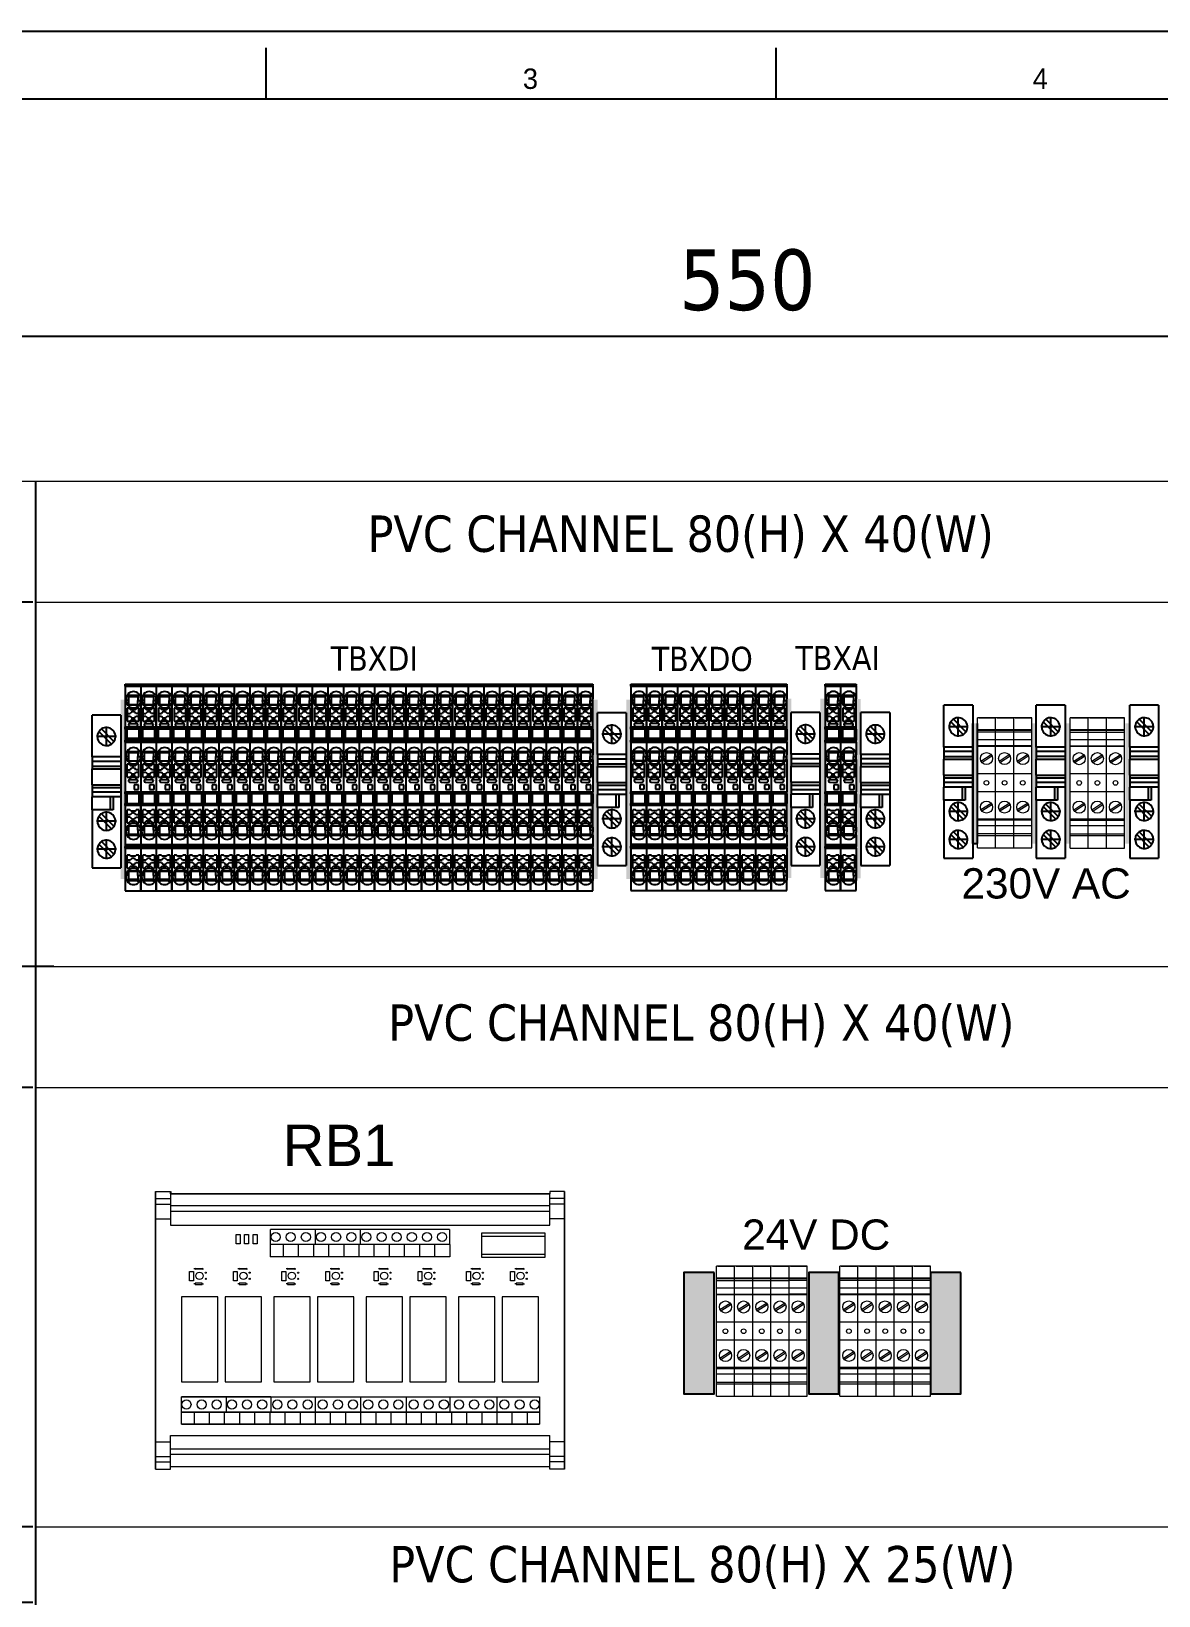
# Model space of a CAD drawing. Extents: x 867151 to 1787449, y -2071112 to -1028603.
# Drawn here: x 871091 to 871463, y -1032558 to -1032042 of the extents above; entities that cross this region are included whole.
import ezdxf
from ezdxf.enums import TextEntityAlignment as Align

# ---------------------------------------------------------------- set-up
doc = ezdxf.new("R2010")
doc.units = 0
doc.header["$LTSCALE"] = 4
doc.header["$MEASUREMENT"] = 0
doc.linetypes.add('DOT_CENTER', pattern=[14, 12, -1, 0, -1])
doc.layers.get('0').update_dxf_attribs({"linetype": 'CONTINUOUS'})
doc.layers.get('Defpoints').update_dxf_attribs({"linetype": 'CONTINUOUS'})
for name, color, linetype in [('1', 7, 'CONTINUOUS'), ('BEM', 2, 'CONTINUOUS'), ('Layer1', 7, 'CONTINUOUS')]:
    doc.layers.add(name, color=color, linetype=linetype)
doc.layers.add('HAT', color=8, linetype='CONTINUOUS', lineweight=5)
doc.layers.add('TXT', color=3, linetype='CONTINUOUS', lineweight=25)
doc.styles.add('ar', font='arial.ttf')
doc.styles.add('ARIAL', font='arial.ttf')
doc.styles.add('BZ2', font='GOTHIC.TTF')
doc.styles.add('Tahoma', font='tahoma.ttf')
doc.dimstyles.new('Standard$0', dxfattribs={"dimscale": 6, "dimtxt": 6.5, "dimasz": 3.247, "dimexe": 1.0675, "dimexo": 1.645, "dimgap": 2.272, "dimtad": 2, "dimdec": 0, "dimzin": 0, "dimdsep": 46, "dimtxsty": 'Standard', "dimcen": 1.545, "dimdle": 5, "dimadec": 0, "dimazin": 0, "dimtfac": 1, "dimtdec": 0, "dimtix": 1, "dimtmove": 0, "dimatfit": 3, "dimfxl": 1, "dimtolj": 1, "dimtzin": 0, "dimarcsym": 0})

# ---------------------------------------------------------------- blocks, each defined once
blk = doc.blocks.new('*D759')
at = {"layer": 'BEM', "color": 0, "lineweight": -2, "ltscale": 0.5, "transparency": 16777216}
for p, q in [((871012.86, -1032175.08), (871012.86, -1032160.08)), ((871076.02, -1032190.08), (871011.86, -1032190.08)), ((871091.02, -1032230.08), (871011.86, -1032230.08)), ((871012.86, -1032245.08), (871012.86, -1032260.08))]:
    blk.add_line(p, q, dxfattribs=at)
at = {"layer": 'BEM', "color": 0, "ltscale": 0.5, "transparency": 16777216}
for points in [[(871010.36, -1032175.08), (871015.36, -1032175.08), (871012.86, -1032190.08)], [(871010.36, -1032245.08), (871015.36, -1032245.08), (871012.86, -1032230.08)]]:
    blk.add_solid(points, dxfattribs=at)
at = {"layer": 'Defpoints', "color": 0, "ltscale": 0.5, "transparency": 16777216}
for p in [(871077.02, -1032190.08), (871012.86, -1032230.08), (871092.02, -1032230.08)]:
    blk.add_point(p, dxfattribs=at)
at = {"layer": 'BEM', "color": 4, "ltscale": 0.5, "transparency": 16777216, "insert": (870994.45, -1032210.08), "char_height": 20, "attachment_point": 5, "rotation": 90, "style": 'Tahoma'}
blk.add_mtext('\\A1;40', dxfattribs=at)
blk = doc.blocks.new('*D760')
at = {"layer": 'BEM', "color": 0, "lineweight": -2, "ltscale": 0.5, "transparency": 16777216}
for p, q in [((871012.86, -1032335.33), (871012.86, -1032320.33)), ((871098.02, -1032350.33), (871011.86, -1032350.33)), ((871091.02, -1032390.33), (871011.86, -1032390.33)), ((871012.86, -1032405.33), (871012.86, -1032420.33))]:
    blk.add_line(p, q, dxfattribs=at)
at = {"layer": 'BEM', "color": 0, "ltscale": 0.5, "transparency": 16777216}
for points in [[(871010.36, -1032335.33), (871015.36, -1032335.33), (871012.86, -1032350.33)], [(871010.36, -1032405.33), (871015.36, -1032405.33), (871012.86, -1032390.33)]]:
    blk.add_solid(points, dxfattribs=at)
at = {"layer": 'Defpoints', "color": 0, "ltscale": 0.5, "transparency": 16777216}
for p in [(871099.02, -1032350.33), (871012.86, -1032390.33), (871092.02, -1032390.33)]:
    blk.add_point(p, dxfattribs=at)
at = {"layer": 'BEM', "color": 4, "ltscale": 0.5, "transparency": 16777216, "insert": (870994.45, -1032370.33), "char_height": 20, "attachment_point": 5, "rotation": 90, "style": 'Tahoma'}
blk.add_mtext('\\A1;40', dxfattribs=at)
blk = doc.blocks.new('*D761')
at = {"layer": 'BEM', "color": 0, "lineweight": -2, "ltscale": 0.5, "transparency": 16777216}
for p, q in [((871013.34, -1032520.33), (871013.34, -1032505.33)), ((871091.02, -1032535.33), (871012.34, -1032535.33)), ((871091.02, -1032560.33), (871012.34, -1032560.33)), ((871013.34, -1032575.33), (871013.34, -1032590.33))]:
    blk.add_line(p, q, dxfattribs=at)
at = {"layer": 'BEM', "color": 0, "ltscale": 0.5, "transparency": 16777216}
for points in [[(871010.84, -1032520.33), (871015.84, -1032520.33), (871013.34, -1032535.33)], [(871010.84, -1032575.33), (871015.84, -1032575.33), (871013.34, -1032560.33)]]:
    blk.add_solid(points, dxfattribs=at)
at = {"layer": 'Defpoints', "color": 0, "ltscale": 0.5, "transparency": 16777216}
for p in [(871092.02, -1032535.33), (871013.34, -1032560.33), (871092.02, -1032560.33)]:
    blk.add_point(p, dxfattribs=at)
at = {"layer": 'BEM', "color": 4, "ltscale": 0.5, "transparency": 16777216, "insert": (870994.92, -1032547.83), "char_height": 20, "attachment_point": 5, "rotation": 90, "style": 'Tahoma'}
blk.add_mtext('\\A1;25', dxfattribs=at)
blk = doc.blocks.new('*D763')
at = {"layer": 'BEM', "color": 0, "lineweight": -2, "ltscale": 0.5, "transparency": 16777216}
for p, q in [((871052.02, -1032214.08), (871052.02, -1032141.23)), ((871067.02, -1032142.23), (871587.02, -1032142.23)), ((871602.02, -1032214.08), (871602.02, -1032141.23))]:
    blk.add_line(p, q, dxfattribs=at)
at = {"layer": 'BEM', "color": 0, "ltscale": 0.5, "transparency": 16777216}
for points in [[(871067.02, -1032139.73), (871067.02, -1032144.73), (871052.02, -1032142.23)], [(871587.02, -1032139.73), (871587.02, -1032144.73), (871602.02, -1032142.23)]]:
    blk.add_solid(points, dxfattribs=at)
at = {"layer": 'Defpoints', "color": 0, "ltscale": 0.5, "transparency": 16777216}
for p in [(871602.02, -1032142.23), (871052.02, -1032215.08), (871602.02, -1032215.08)]:
    blk.add_point(p, dxfattribs=at)
at = {"layer": 'BEM', "color": 4, "ltscale": 0.5, "transparency": 16777216, "insert": (871327.02, -1032123.82), "char_height": 20, "attachment_point": 5, "style": 'Tahoma'}
blk.add_mtext('\\A1;550', dxfattribs=at)
blk = doc.blocks.new('RELAYBOX')
at = {"lineweight": 13}
for p, q in [((0, 45.8), (4.86, 45.8)), ((0, 45.8), (4.86, 45.8)), ((130.14, 45.8), (130.14, 45)), ((135, 45.8), (130.14, 45.8)), ((135, 45.8), (130.14, 45.8)), ((130.14, 45.8), (130.14, 45)), ((130.14, 45), (130.14, 45)), ((135, 45.8), (135, 45)), ((135, 45.8), (135, 45)), ((0, -45.8), (4.86, -45.8)), ((0, -45.8), (4.86, -45.8)), ((4.86, -45.8), (4.86, -45)), ((4.86, -45.8), (4.86, -45)), ((130.14, -45.8), (130.14, -45)), ((130.14, -45.8), (130.14, -45)), ((135, -45.8), (130.14, -45.8)), ((135, -45.8), (130.14, -45.8)), ((135, -45.8), (135, -45)), ((135, -45.8), (135, -45))]:
    blk.add_line(p, q, dxfattribs=at)
blk.add_line((4.86, 45.8), (4.86, 45))
for points in [[(0, -45.8), (0, 45.8)], [(0, 45.8), (0, -45.8)], [(130.14, 45), (4.86, 45)], [(4.86, 45), (130.14, 45)], [(135, -45.8), (135, 45.8)], [(135, 45.8), (135, -45.8)], [(4.86, -45), (130.14, -45)]]:
    blk.add_lwpolyline(points, dxfattribs=at)
at = {"layer": 'HAT'}
for p, q in [((0, 43.48), (4.86, 43.48)), ((0, 41.65), (4.86, 41.65)), ((4.86, 45), (4.86, 34.69)), ((130.14, 34.69), (130.14, 45)), ((135, 43.48), (130.14, 43.48)), ((135, 41.65), (130.14, 41.65)), ((0, 36.81), (4.86, 36.81)), ((130.14, 41.06), (4.86, 41.06)), ((130.14, 39.24), (4.86, 39.24)), ((135, 36.81), (130.14, 36.81)), ((4.86, 34.69), (130.14, 34.69)), ((37.88, 33.3), (37.88, 24.29)), ((97.07, 33.3), (37.93, 33.3)), ((52.72, 33.3), (52.72, 28.3)), ((67.5, 33.3), (67.5, 28.3)), ((97.07, 33.3), (97.07, 28.3)), ((107.77, 31.08), (128.49, 31.08)), ((97.07, 28.3), (37.88, 28.3)), ((42.12, 28.3), (42.12, 24.29)), ((47.12, 28.3), (47.12, 24.29)), ((52.12, 28.3), (52.12, 24.29)), ((57.12, 28.3), (57.12, 24.29)), ((62.12, 28.3), (62.12, 24.29)), ((67.12, 28.3), (67.12, 24.29)), ((72.12, 28.3), (72.12, 24.29)), ((77.12, 28.3), (77.12, 24.29)), ((82.12, 28.3), (82.12, 24.29)), ((87.12, 28.3), (87.12, 24.29)), ((92.12, 28.3), (92.12, 24.29)), ((97.12, 28.3), (97.12, 24.29)), ((97.12, 24.29), (37.88, 24.29)), ((107.77, 25.13), (128.49, 25.13)), ((13.06, 20.3), (12.62, 20.3)), ((13.06, 20.51), (13.06, 20.09)), ((15.42, 20.51), (15.42, 20.09)), ((15.42, 20.3), (15.86, 20.3)), ((27.56, 20.3), (27.12, 20.3)), ((27.56, 20.51), (27.56, 20.09)), ((29.92, 20.51), (29.92, 20.09)), ((29.92, 20.3), (30.36, 20.3)), ((43.56, 20.3), (43.12, 20.3)), ((43.56, 20.51), (43.56, 20.09)), ((45.92, 20.51), (45.92, 20.09)), ((45.92, 20.3), (46.36, 20.3)), ((58.06, 20.3), (57.62, 20.3)), ((58.06, 20.51), (58.06, 20.09)), ((60.42, 20.51), (60.42, 20.09)), ((60.42, 20.3), (60.86, 20.3)), ((74.06, 20.3), (73.62, 20.3)), ((74.06, 20.51), (74.06, 20.09)), ((76.42, 20.51), (76.42, 20.09)), ((76.42, 20.3), (76.86, 20.3)), ((88.56, 20.3), (88.12, 20.3)), ((88.56, 20.51), (88.56, 20.09)), ((90.92, 20.51), (90.92, 20.09)), ((90.92, 20.3), (91.36, 20.3)), ((104.56, 20.3), (104.12, 20.3)), ((104.56, 20.51), (104.56, 20.09)), ((106.92, 20.51), (106.92, 20.09)), ((106.92, 20.3), (107.36, 20.3)), ((119.06, 20.3), (118.62, 20.3)), ((119.06, 20.51), (119.06, 20.09)), ((121.42, 20.51), (121.42, 20.09)), ((121.42, 20.3), (121.86, 20.3)), ((13.06, 15.37), (12.62, 15.37)), ((15.42, 15.37), (15.86, 15.37)), ((27.56, 15.37), (27.12, 15.37)), ((29.92, 15.37), (30.36, 15.37)), ((43.56, 15.37), (43.12, 15.37)), ((45.92, 15.37), (46.36, 15.37)), ((58.06, 15.37), (57.62, 15.37)), ((60.42, 15.37), (60.86, 15.37)), ((74.06, 15.37), (73.62, 15.37)), ((76.42, 15.37), (76.86, 15.37)), ((88.56, 15.37), (88.12, 15.37)), ((90.92, 15.37), (91.36, 15.37)), ((104.56, 15.37), (104.12, 15.37)), ((106.92, 15.37), (107.36, 15.37)), ((119.06, 15.37), (118.62, 15.37)), ((121.42, 15.37), (121.86, 15.37)), ((38.07, -22), (8.5, -22)), ((23.28, -22), (23.28, -27)), ((38.07, -22), (38.07, -27)), ((52.69, -22), (52.69, -31.01)), ((67.63, -22), (67.63, -27)), ((82.69, -22), (82.69, -31.01)), ((97.2, -22), (97.2, -27)), ((112.69, -22), (112.69, -31.01)), ((12.69, -27), (12.69, -31.01)), ((17.69, -27), (17.69, -31.01)), ((22.69, -27), (22.69, -31.01)), ((27.69, -27), (27.69, -31.01)), ((32.69, -27), (32.69, -31.01)), ((37.69, -27), (37.69, -31.01)), ((42.69, -27), (42.69, -31.01)), ((47.69, -27), (47.69, -31.01)), ((57.69, -27), (57.69, -31.01)), ((62.69, -27), (62.69, -31.01)), ((67.69, -27), (67.69, -31.01)), ((72.69, -27), (72.69, -31.01)), ((77.69, -27), (77.69, -31.01)), ((82.69, -27), (82.69, -31.01)), ((87.69, -27), (87.69, -31.01)), ((92.69, -27), (92.69, -31.01)), ((97.69, -27), (97.69, -31.01)), ((97.69, -27), (97.69, -31.01)), ((102.69, -27), (102.69, -31.01)), ((107.69, -27), (107.69, -31.01)), ((112.69, -27), (112.69, -31.01)), ((117.69, -27), (117.69, -31.01)), ((122.69, -27), (122.69, -31.01)), ((4.86, -45), (4.86, -34.69)), ((4.86, -34.69), (130.14, -34.69)), ((8.5, -31.01), (126.76, -31.01)), ((130.14, -45), (130.14, -34.69)), ((0, -36.81), (4.86, -36.81)), ((130.14, -39.24), (4.86, -39.24)), ((130.14, -41.06), (4.86, -41.06)), ((135, -36.81), (130.14, -36.81)), ((0, -41.65), (4.86, -41.65)), ((0, -43.48), (4.86, -43.48)), ((135, -41.65), (130.14, -41.65)), ((135, -43.48), (130.14, -43.48))]:
    blk.add_line(p, q, dxfattribs=at)
for points in [[(26.63, 31.64), (27.93, 31.64), (27.93, 28.57), (26.63, 28.57)], [(29.32, 31.64), (30.62, 31.64), (30.62, 28.57), (29.32, 28.57)], [(32.2, 31.64), (33.5, 31.64), (33.5, 28.57), (32.2, 28.57)], [(107.77, 32.23), (128.49, 32.23), (128.49, 23.98), (107.77, 23.98)], [(11.17, 19.37), (12.47, 19.37), (12.47, 16.3), (11.17, 16.3)], [(13.06, 15.17), (15.42, 15.17), (15.42, 15.58), (13.06, 15.58)], [(25.67, 19.37), (26.97, 19.37), (26.97, 16.3), (25.67, 16.3)], [(27.56, 15.17), (29.92, 15.17), (29.92, 15.58), (27.56, 15.58)], [(41.67, 19.37), (42.97, 19.37), (42.97, 16.3), (41.67, 16.3)], [(43.56, 15.17), (45.92, 15.17), (45.92, 15.58), (43.56, 15.58)], [(56.17, 19.37), (57.47, 19.37), (57.47, 16.3), (56.17, 16.3)], [(58.06, 15.17), (60.42, 15.17), (60.42, 15.58), (58.06, 15.58)], [(72.17, 19.37), (73.47, 19.37), (73.47, 16.3), (72.17, 16.3)], [(74.06, 15.17), (76.42, 15.17), (76.42, 15.58), (74.06, 15.58)], [(86.67, 19.37), (87.97, 19.37), (87.97, 16.3), (86.67, 16.3)], [(88.56, 15.17), (90.92, 15.17), (90.92, 15.58), (88.56, 15.58)], [(102.67, 19.37), (103.97, 19.37), (103.97, 16.3), (102.67, 16.3)], [(104.56, 15.17), (106.92, 15.17), (106.92, 15.58), (104.56, 15.58)], [(117.17, 19.37), (118.47, 19.37), (118.47, 16.3), (117.17, 16.3)], [(119.06, 15.17), (121.42, 15.17), (121.42, 15.58), (119.06, 15.58)], [(8.5, 11), (8.5, -17), (20.5, -17), (20.5, 11)], [(23, 11), (23, -17), (35, -17), (35, 11)], [(39, 11), (39, -17), (51, -17), (51, 11)], [(53.5, 11), (53.5, -17), (65.5, -17), (65.5, 11)], [(69.5, 11), (69.5, -17), (81.5, -17), (81.5, 11)], [(84, 11), (84, -17), (96, -17), (96, 11)], [(100, 11), (100, -17), (112, -17), (112, 11)], [(114.5, 11), (114.5, -17), (126.5, -17), (126.5, 11)], [(8.5, -22), (126.76, -22), (126.76, -27), (8.5, -27)], [(8.5, -27), (126.76, -27), (126.76, -31.01), (8.5, -31.01)]]:
    blk.add_lwpolyline(points, close=True, dxfattribs=at)
for centre, radius in [((39.62, 30.8), 1.5), ((44.62, 30.8), 1.5), ((49.62, 30.8), 1.5), ((54.62, 30.8), 1.5), ((59.62, 30.8), 1.5), ((64.62, 30.8), 1.5), ((69.62, 30.8), 1.5), ((74.62, 30.8), 1.5), ((79.62, 30.8), 1.5), ((84.62, 30.8), 1.5), ((89.62, 30.8), 1.5), ((94.62, 30.8), 1.5), ((14.5, 18), 1.2), ((16.56, 19.01), 0.185), ((16.56, 16.99), 0.185), ((29, 18), 1.2), ((31.06, 19.01), 0.185), ((31.06, 16.99), 0.185), ((45, 18), 1.2), ((47.06, 19.01), 0.185), ((47.06, 16.99), 0.185), ((59.5, 18), 1.2), ((61.56, 19.01), 0.185), ((61.56, 16.99), 0.185), ((75.5, 18), 1.2), ((77.56, 19.01), 0.185), ((77.56, 16.99), 0.185), ((90, 18), 1.2), ((92.06, 19.01), 0.185), ((92.06, 16.99), 0.185), ((106, 18), 1.2), ((108.06, 19.01), 0.185), ((108.06, 16.99), 0.185), ((120.5, 18), 1.2), ((122.56, 19.01), 0.185), ((122.56, 16.99), 0.185), ((10.19, -24.5), 1.5), ((15.19, -24.5), 1.5), ((20.19, -24.5), 1.5), ((25.19, -24.5), 1.5), ((30.19, -24.5), 1.5), ((35.19, -24.5), 1.5), ((40.19, -24.5), 1.5), ((45.19, -24.5), 1.5), ((50.19, -24.5), 1.5), ((55.19, -24.5), 1.5), ((60.19, -24.5), 1.5), ((65.19, -24.5), 1.5), ((70.19, -24.5), 1.5), ((75.19, -24.5), 1.5), ((80.19, -24.5), 1.5), ((85.19, -24.5), 1.5), ((90.19, -24.5), 1.5), ((95.19, -24.5), 1.5), ((100.19, -24.5), 1.5), ((105.19, -24.5), 1.5), ((110.19, -24.5), 1.5), ((115.19, -24.5), 1.5), ((120.19, -24.5), 1.5), ((125.19, -24.5), 1.5)]:
    blk.add_circle(centre, radius, dxfattribs=at)
for centre, start, end in [((14.24, 31.99), 264.118, 275.882), ((14.24, 8.61), 84.118, 95.882), ((28.74, 31.99), 264.118, 275.882), ((28.74, 8.61), 84.118, 95.882), ((44.74, 31.99), 264.118, 275.882), ((44.74, 8.61), 84.118, 95.882), ((59.24, 31.99), 264.118, 275.882), ((59.24, 8.61), 84.118, 95.882), ((75.24, 31.99), 264.118, 275.882), ((75.24, 8.61), 84.118, 95.882), ((89.74, 31.99), 264.118, 275.882), ((89.74, 8.61), 84.118, 95.882), ((105.74, 31.99), 264.118, 275.882), ((105.74, 8.61), 84.118, 95.882), ((120.24, 31.99), 264.118, 275.882), ((120.24, 8.61), 84.118, 95.882)]:
    blk.add_arc(centre, 11.55, start, end, dxfattribs=at)
at = {"color": 3, "style": 'ar'}
blk.add_attdef('RB1', (52, 56), '', height=15, dxfattribs=at)
blk = doc.blocks.new('KUT4')
at = {"layer": 'HAT'}
for p, q in [((113550.72, 11973.45), (113550.72, 12016.45)), ((113556.72, 12016.38), (113550.72, 12016.38)), ((113551.22, 12016.45), (113556.72, 12016.45)), ((113556.72, 11973.45), (113556.72, 12016.45)), ((113556.72, 11973.45), (113556.72, 12016.45)), ((113556.72, 12012.45), (113550.72, 12012.45)), ((113550.72, 12012.31), (113556.72, 12012.31)), ((113550.72, 12011.74), (113556.72, 12011.74)), ((113556.72, 12009.18), (113550.72, 12009.18)), ((113550.72, 12007.23), (113556.72, 12007.23)), ((113550.72, 12007.1), (113556.72, 12007.1)), ((113556.72, 12006.95), (113550.72, 12006.95)), ((113551.91, 12002.09), (113555.23, 12004.26)), ((113552.2, 12001.65), (113555.52, 12003.82)), ((113556.72, 11997.95), (113550.72, 11997.95)), ((113556.72, 11991.95), (113550.72, 11991.95)), ((113551.91, 11986.09), (113555.23, 11988.26)), ((113552.2, 11985.65), (113555.52, 11987.82)), ((113556.72, 11982.95), (113550.72, 11982.95)), ((113550.72, 11982.81), (113556.72, 11982.81)), ((113550.72, 11982.68), (113556.72, 11982.68)), ((113556.72, 11980.73), (113550.72, 11980.73)), ((113550.72, 11978.17), (113556.72, 11978.17)), ((113550.72, 11977.6), (113556.72, 11977.6)), ((113550.72, 11973.45), (113556.72, 11973.45))]:
    blk.add_line(p, q, dxfattribs=at)
for points in [[(113556.72, 12016.45, 0.08, 0.08, 0), (113550.72, 12016.45, 10, 10, 0)], [(113556.72, 12012.45, 0.08, 0.08, 0), (113550.72, 12012.45, 10, 10, 0)], [(113556.72, 12007.23, 0.08, 0.08, 0), (113550.72, 12007.23, 10, 10, 0)], [(113556.72, 12006.95, 0.08, 0.08, 0), (113550.72, 12006.95, 10, 10, 0)], [(113556.72, 11997.95, 0.08, 0.08, 0), (113550.72, 11997.95, 10, 10, 0)], [(113556.72, 11991.95, 0.08, 0.08, 0), (113550.72, 11991.95, 10, 10, 0)], [(113556.72, 11982.95, 0.08, 0.08, 0), (113550.72, 11982.95, 10, 10, 0)], [(113556.72, 11982.68, 0.08, 0.08, 0), (113550.72, 11982.68, 10, 10, 0)], [(113556.72, 11977.6, 0.08, 0.08, 0), (113550.72, 11977.6, 10, 10, 0)], [(113556.72, 11973.45, 0.08, 0.08, 0), (113550.72, 11973.45, 10, 10, 0)]]:
    blk.add_lwpolyline(points, format="xyseb", dxfattribs=at)
for centre in [(113553.72, 12002.95), (113553.72, 11986.95)]:
    blk.add_circle(centre, 2, dxfattribs=at)
at = {"layer": 'HAT', "lineweight": 9, "ltscale": 2}
blk.add_circle((113553.72, 11994.95), 0.769, dxfattribs=at)
blk = doc.blocks.new('PTTB_2_5-select__2', base_point=(-1110.76, -1054.43))
at = {"color": 7, "linetype": 'Continuous'}
for p, q in [((-1110.76, -1049.28), (-1110.76, -1054.43)), ((-1096.76, -1049.28), (-1110.76, -1049.28)), ((-1108.06, -1050.33), (-1108.01, -1050.38)), ((-1107.8, -1053.46), (-1108.06, -1053.73)), ((-1107.51, -1050.38), (-1108.01, -1050.38)), ((-1105.76, -1053.5), (-1107.8, -1053.46)), ((-1107.51, -1053.47), (-1107.51, -1050.38)), ((-1107.36, -1050.38), (-1107.51, -1050.38)), ((-1107.36, -1050.38), (-1107.36, -1053.47)), ((-1107.11, -1050.38), (-1107.36, -1050.38)), ((-1107.11, -1053.48), (-1107.11, -1050.38)), ((-1105.76, -1050.38), (-1107.11, -1050.38)), ((-1106.36, -1049.63), (-1105.76, -1049.63)), ((-1104.43, -1050.38), (-1105.76, -1050.38)), ((-1104.43, -1053.52), (-1104.43, -1050.38)), ((-1104.34, -1050.38), (-1104.43, -1050.38)), ((-1103.31, -1049.98), (-1101.46, -1049.98)), ((-1103.31, -1049.98), (-1103.31, -1050.49)), ((-1102.81, -1051.09), (-1103.31, -1050.49)), ((-1102.81, -1052.72), (-1103.31, -1053.32)), ((-1103.31, -1053.32), (-1103.31, -1053.83)), ((-1102.81, -1052.72), (-1102.81, -1051.09)), ((-1101.46, -1049.98), (-1100.66, -1049.98)), ((-1101.46, -1050.99), (-1101.46, -1049.98)), ((-1101.46, -1052.82), (-1101.46, -1053.83)), ((-1100.66, -1049.98), (-1099.01, -1049.98)), ((-1100.66, -1050.99), (-1100.66, -1049.98)), ((-1100.66, -1053.83), (-1100.66, -1052.82)), ((-1099.41, -1051.25), (-1099.01, -1050.85)), ((-1099.41, -1052.56), (-1099.41, -1051.25)), ((-1099.41, -1052.56), (-1099.01, -1052.96)), ((-1099.01, -1050.85), (-1099.01, -1049.98)), ((-1099.01, -1053.83), (-1099.01, -1052.96)), ((-1096.76, -1049.28), (-1096.76, -1054.43)), ((-1096.76, -1049.28), (-1096.13, -1049.28)), ((-1095.6, -1049.28), (-1096.13, -1049.28)), ((-1096.13, -1049.28), (-1096.13, -1054.43)), ((-1095.6, -1049.28), (-1095.6, -1054.43)), ((-1095.47, -1049.28), (-1095.6, -1049.28)), ((-1095.47, -1049.28), (-1095.47, -1054.43)), ((-1082.68, -1049.28), (-1095.47, -1049.28)), ((-1093.11, -1050.33), (-1093.06, -1050.38)), ((-1092.85, -1053.46), (-1093.11, -1053.73)), ((-1092.56, -1050.38), (-1093.06, -1050.38)), ((-1090.81, -1053.5), (-1092.85, -1053.46)), ((-1092.41, -1050.38), (-1092.56, -1050.38)), ((-1092.56, -1053.47), (-1092.56, -1050.38)), ((-1092.16, -1050.38), (-1092.41, -1050.38)), ((-1092.41, -1050.38), (-1092.41, -1053.47)), ((-1090.81, -1050.38), (-1092.16, -1050.38)), ((-1092.16, -1053.48), (-1092.16, -1050.38)), ((-1091.41, -1049.63), (-1090.81, -1049.63)), ((-1089.49, -1050.38), (-1090.81, -1050.38)), ((-1089.49, -1053.52), (-1089.49, -1050.38)), ((-1089.39, -1050.38), (-1089.49, -1050.38)), ((-1088.36, -1049.98), (-1088.36, -1050.49)), ((-1088.36, -1049.98), (-1086.51, -1049.98)), ((-1087.86, -1051.09), (-1088.36, -1050.49)), ((-1087.86, -1052.72), (-1088.36, -1053.32)), ((-1088.36, -1053.32), (-1088.36, -1053.83)), ((-1087.86, -1052.72), (-1087.86, -1051.09)), ((-1086.51, -1050.99), (-1086.51, -1049.98)), ((-1086.51, -1049.98), (-1085.71, -1049.98)), ((-1086.51, -1052.82), (-1086.51, -1053.83)), ((-1085.71, -1049.98), (-1084.06, -1049.98)), ((-1085.71, -1050.99), (-1085.71, -1049.98)), ((-1085.71, -1053.83), (-1085.71, -1052.82)), ((-1084.46, -1051.25), (-1084.06, -1050.85)), ((-1084.46, -1052.56), (-1084.46, -1051.25)), ((-1084.46, -1052.56), (-1084.06, -1052.96)), ((-1084.06, -1050.85), (-1084.06, -1049.98)), ((-1084.06, -1053.83), (-1084.06, -1052.96)), ((-1082.68, -1049.28), (-1081.96, -1049.28)), ((-1082.68, -1054.43), (-1082.68, -1049.28)), ((-1081.96, -1049.28), (-1081.96, -1049.86)), ((-1078.81, -1049.28), (-1081.96, -1049.28)), ((-1081.96, -1049.86), (-1081.96, -1053.86)), ((-1078.81, -1049.86), (-1081.96, -1049.86)), ((-1078.81, -1049.86), (-1078.81, -1049.28)), ((-1078.81, -1049.28), (-1078.1, -1049.28)), ((-1078.81, -1053.86), (-1078.81, -1049.86)), ((-1078.1, -1049.28), (-1078.1, -1054.43)), ((-1061.76, -1049.28), (-1078.1, -1049.28)), ((-1077.31, -1052.23), (-1077.31, -1053.73)), ((-1075.81, -1052.23), (-1077.31, -1052.23)), ((-1075.81, -1053.73), (-1075.81, -1052.23)), ((-1074.96, -1050.81), (-1075.07, -1051.91)), ((-1075.07, -1051.91), (-1074.96, -1053)), ((-1074.13, -1053.33), (-1074.13, -1050.48)), ((-1073.16, -1051.45), (-1074.11, -1050.5)), ((-1073.26, -1049.98), (-1073.26, -1050.85)), ((-1073.26, -1049.98), (-1071.61, -1049.98)), ((-1073.26, -1050.85), (-1072.86, -1051.25)), ((-1072.86, -1052.56), (-1073.26, -1052.96)), ((-1073.26, -1052.96), (-1073.26, -1053.83)), ((-1072.86, -1052.56), (-1072.86, -1051.25)), ((-1071.61, -1049.98), (-1071.61, -1050.99)), ((-1071.61, -1049.98), (-1070.81, -1049.98)), ((-1071.61, -1052.82), (-1071.61, -1053.83)), ((-1070.81, -1049.98), (-1070.81, -1050.99)), ((-1070.81, -1049.98), (-1068.96, -1049.98)), ((-1070.81, -1053.83), (-1070.81, -1052.82)), ((-1068.96, -1050.49), (-1069.46, -1051.09)), ((-1069.46, -1051.09), (-1069.46, -1052.72)), ((-1069.46, -1052.72), (-1068.96, -1053.32)), ((-1068.96, -1050.49), (-1068.96, -1049.98)), ((-1068.96, -1053.83), (-1068.96, -1053.32)), ((-1067.84, -1050.38), (-1067.94, -1050.38)), ((-1067.84, -1050.38), (-1067.84, -1053.52)), ((-1066.51, -1050.38), (-1067.84, -1050.38)), ((-1066.51, -1049.63), (-1065.91, -1049.63)), ((-1065.16, -1050.38), (-1066.51, -1050.38)), ((-1064.48, -1053.46), (-1066.51, -1053.5)), ((-1065.16, -1050.38), (-1065.16, -1053.48)), ((-1064.91, -1050.38), (-1065.16, -1050.38)), ((-1064.91, -1053.47), (-1064.91, -1050.38)), ((-1064.76, -1050.38), (-1064.91, -1050.38)), ((-1064.76, -1050.38), (-1064.76, -1053.47)), ((-1064.26, -1050.38), (-1064.76, -1050.38)), ((-1064.22, -1053.73), (-1064.48, -1053.46)), ((-1064.26, -1050.38), (-1064.22, -1050.33)), ((-1061.76, -1049.28), (-1061.76, -1054.43)), ((-1061.76, -1049.28), (-1061.66, -1049.28)), ((-1061.66, -1049.28), (-1061.66, -1054.43)), ((-1061.66, -1049.28), (-1061.55, -1049.28)), ((-1061.55, -1049.28), (-1061.55, -1054.43)), ((-1061.55, -1049.28), (-1061.11, -1049.28)), ((-1061.11, -1054.43), (-1061.11, -1049.28)), ((-1060.56, -1049.28), (-1061.11, -1049.28)), ((-1060.56, -1049.86), (-1060.56, -1049.28)), ((-1057.41, -1049.28), (-1060.56, -1049.28)), ((-1060.56, -1053.86), (-1060.56, -1049.86)), ((-1057.41, -1049.86), (-1060.56, -1049.86)), ((-1057.41, -1049.28), (-1056.7, -1049.28)), ((-1057.41, -1049.86), (-1057.41, -1049.28)), ((-1057.41, -1053.86), (-1057.41, -1049.86)), ((-1043.26, -1049.28), (-1056.7, -1049.28)), ((-1056.7, -1049.28), (-1056.7, -1054.43)), ((-1056.46, -1050.81), (-1056.57, -1051.91)), ((-1056.57, -1051.91), (-1056.46, -1053)), ((-1055.63, -1053.33), (-1055.63, -1050.48)), ((-1054.66, -1051.45), (-1055.61, -1050.5)), ((-1054.76, -1049.98), (-1054.76, -1050.85)), ((-1053.11, -1049.98), (-1054.76, -1049.98)), ((-1054.76, -1050.85), (-1054.36, -1051.25)), ((-1054.36, -1052.56), (-1054.76, -1052.96)), ((-1054.76, -1052.96), (-1054.76, -1053.83)), ((-1054.36, -1052.56), (-1054.36, -1051.25)), ((-1052.31, -1049.98), (-1053.11, -1049.98)), ((-1053.11, -1049.98), (-1053.11, -1050.99)), ((-1053.11, -1052.82), (-1053.11, -1053.83)), ((-1050.46, -1049.98), (-1052.31, -1049.98)), ((-1052.31, -1049.98), (-1052.31, -1050.99)), ((-1052.31, -1053.83), (-1052.31, -1052.82)), ((-1050.46, -1050.49), (-1050.96, -1051.09)), ((-1050.96, -1051.09), (-1050.96, -1052.72)), ((-1050.96, -1052.72), (-1050.46, -1053.32)), ((-1050.46, -1050.49), (-1050.46, -1049.98)), ((-1050.46, -1053.83), (-1050.46, -1053.32)), ((-1049.34, -1050.38), (-1049.44, -1050.38)), ((-1049.34, -1050.38), (-1049.34, -1053.52)), ((-1048.01, -1050.38), (-1049.34, -1050.38)), ((-1047.41, -1049.63), (-1048.01, -1049.63)), ((-1046.66, -1050.38), (-1048.01, -1050.38)), ((-1045.98, -1053.46), (-1048.01, -1053.5)), ((-1046.66, -1050.38), (-1046.66, -1053.48)), ((-1046.41, -1050.38), (-1046.66, -1050.38)), ((-1046.41, -1053.47), (-1046.41, -1050.38)), ((-1046.26, -1050.38), (-1046.41, -1050.38)), ((-1046.26, -1050.38), (-1046.26, -1053.47)), ((-1045.76, -1050.38), (-1046.26, -1050.38)), ((-1045.72, -1053.73), (-1045.98, -1053.46)), ((-1045.76, -1050.38), (-1045.72, -1050.33)), ((-1043.26, -1049.28), (-1043.16, -1049.28)), ((-1043.26, -1049.28), (-1043.26, -1054.43)), ((-1043.16, -1049.28), (-1043.05, -1049.28)), ((-1043.16, -1049.28), (-1043.16, -1054.43)), ((-1043.05, -1049.28), (-1043.05, -1054.43)), ((-1043.05, -1049.28), (-1042.61, -1049.28)), ((-1042.61, -1049.28), (-1042.61, -1054.43)), ((-1110.76, -1054.43), (-1107.36, -1054.43)), ((-1107.36, -1054.21), (-1107.36, -1054.43)), ((-1106.36, -1054.43), (-1107.36, -1054.43)), ((-1105.76, -1054.43), (-1106.36, -1054.43)), ((-1104.76, -1054.43), (-1105.76, -1054.43)), ((-1104.76, -1054.21), (-1104.76, -1054.43)), ((-1096.76, -1054.43), (-1104.76, -1054.43)), ((-1101.46, -1053.83), (-1103.31, -1053.83)), ((-1100.66, -1053.83), (-1101.46, -1053.83)), ((-1099.01, -1053.83), (-1100.66, -1053.83)), ((-1096.76, -1054.43), (-1096.13, -1054.43)), ((-1095.6, -1054.43), (-1096.13, -1054.43)), ((-1095.47, -1054.43), (-1095.6, -1054.43)), ((-1092.41, -1054.43), (-1095.47, -1054.43)), ((-1092.41, -1054.21), (-1092.41, -1054.43)), ((-1092.41, -1054.43), (-1091.41, -1054.43)), ((-1090.81, -1054.43), (-1091.41, -1054.43)), ((-1089.81, -1054.43), (-1090.81, -1054.43)), ((-1089.81, -1054.21), (-1089.81, -1054.43)), ((-1089.81, -1054.43), (-1082.68, -1054.43)), ((-1086.51, -1053.83), (-1088.36, -1053.83)), ((-1085.71, -1053.83), (-1086.51, -1053.83)), ((-1084.06, -1053.83), (-1085.71, -1053.83)), ((-1082.68, -1054.43), (-1081.96, -1054.43)), ((-1078.81, -1053.86), (-1081.96, -1053.86)), ((-1081.96, -1053.86), (-1081.96, -1054.43)), ((-1078.81, -1054.43), (-1081.96, -1054.43)), ((-1078.81, -1054.43), (-1078.81, -1053.86)), ((-1078.81, -1054.43), (-1078.1, -1054.43)), ((-1067.51, -1054.43), (-1078.1, -1054.43)), ((-1077.31, -1053.73), (-1075.81, -1053.73)), ((-1073.26, -1053.83), (-1071.61, -1053.83)), ((-1071.61, -1053.83), (-1070.81, -1053.83)), ((-1070.81, -1053.83), (-1068.96, -1053.83)), ((-1067.51, -1054.43), (-1067.51, -1054.21)), ((-1067.51, -1054.43), (-1066.51, -1054.43)), ((-1066.51, -1054.43), (-1065.91, -1054.43)), ((-1064.91, -1054.43), (-1065.91, -1054.43)), ((-1064.91, -1054.43), (-1064.91, -1054.21)), ((-1061.76, -1054.43), (-1064.91, -1054.43)), ((-1061.76, -1054.43), (-1061.66, -1054.43)), ((-1061.66, -1054.43), (-1061.55, -1054.43)), ((-1061.55, -1054.43), (-1061.11, -1054.43)), ((-1060.56, -1054.43), (-1061.11, -1054.43)), ((-1060.56, -1054.43), (-1060.56, -1053.86)), ((-1057.41, -1053.86), (-1060.56, -1053.86)), ((-1057.41, -1054.43), (-1060.56, -1054.43)), ((-1057.41, -1054.43), (-1057.41, -1053.86)), ((-1057.41, -1054.43), (-1056.7, -1054.43)), ((-1056.7, -1054.43), (-1049.01, -1054.43)), ((-1054.76, -1053.83), (-1053.11, -1053.83)), ((-1053.11, -1053.83), (-1052.31, -1053.83)), ((-1052.31, -1053.83), (-1050.46, -1053.83)), ((-1049.01, -1054.43), (-1049.01, -1054.21)), ((-1049.01, -1054.43), (-1048.01, -1054.43)), ((-1048.01, -1054.43), (-1047.41, -1054.43)), ((-1046.41, -1054.43), (-1047.41, -1054.43)), ((-1046.41, -1054.43), (-1046.41, -1054.21)), ((-1043.26, -1054.43), (-1046.41, -1054.43)), ((-1043.26, -1054.43), (-1043.16, -1054.43)), ((-1043.16, -1054.43), (-1043.05, -1054.43)), ((-1042.61, -1054.43), (-1043.05, -1054.43))]:
    blk.add_line(p, q, dxfattribs=at)
at = {"color": 2, "linetype": 'Continuous'}
for p, q in [((-1105.76, -1050.38), (-1105.76, -1049.63)), ((-1105.76, -1053.5), (-1105.76, -1054.43)), ((-1090.81, -1050.38), (-1090.81, -1049.63)), ((-1090.81, -1053.5), (-1090.81, -1054.43)), ((-1066.51, -1050.38), (-1066.51, -1049.63)), ((-1066.51, -1053.5), (-1066.51, -1054.43)), ((-1048.01, -1050.38), (-1048.01, -1049.63)), ((-1048.01, -1053.5), (-1048.01, -1054.43))]:
    blk.add_line(p, q, dxfattribs=at)
at = {"color": 7, "linetype": 'Continuous'}
for centre, radius, start, end in [((-1106.36, -1052.03), 2.4, 135, 225), ((-1106.36, -1052.03), 2.4, 90, 135), ((-1105.76, -1052.03), 2.4, 294.6243, 90), ((-1101.06, -1051.91), 1, 113.5782, 246.4218), ((-1101.06, -1051.91), 1, 293.5782, 66.4218), ((-1091.41, -1052.03), 2.4, 135, 225), ((-1091.41, -1052.03), 2.4, 90, 135), ((-1090.81, -1052.03), 2.4, 294.6243, 90), ((-1086.11, -1051.91), 1, 113.5782, 246.4218), ((-1086.11, -1051.91), 1, 293.5782, 66.4218), ((-1074.46, -1050.86), 0.5, 48.1806, 174.5597), ((-1074.46, -1052.96), 0.5, 185.4403, 311.8194), ((-1074.46, -1050.86), 0.5, 45, 48.1806), ((-1074.46, -1052.96), 0.5, 311.8194, 315), ((-1071.21, -1051.91), 1, 113.5782, 246.4218), ((-1071.21, -1051.91), 1, 293.5782, 66.4218), ((-1066.51, -1052.03), 2.4, 90, 245.3757), ((-1065.91, -1052.03), 2.4, 45, 90), ((-1065.91, -1052.03), 2.4, 315, 45), ((-1055.96, -1050.86), 0.5, 48.1806, 174.5597), ((-1055.96, -1052.96), 0.5, 185.4403, 311.8194), ((-1055.96, -1050.86), 0.5, 45, 48.1806), ((-1055.96, -1052.96), 0.5, 311.8194, 315), ((-1052.71, -1051.91), 1, 113.5782, 246.4218), ((-1052.71, -1051.91), 1, 293.5782, 66.4218), ((-1048.01, -1052.03), 2.4, 90, 245.3757), ((-1047.41, -1052.03), 2.4, 45, 90), ((-1047.41, -1052.03), 2.4, 315, 45), ((-1106.36, -1052.03), 2.4, 225, 245.3757), ((-1106.36, -1052.03), 2.4, 245.3757, 270), ((-1105.76, -1052.03), 2.4, 270, 294.6243), ((-1091.41, -1052.03), 2.4, 225, 245.3757), ((-1091.41, -1052.03), 2.4, 245.3757, 270), ((-1090.81, -1052.03), 2.4, 270, 294.6243), ((-1066.51, -1052.03), 2.4, 245.3757, 270), ((-1065.91, -1052.03), 2.4, 270, 294.6243), ((-1065.91, -1052.03), 2.4, 294.6243, 315), ((-1048.01, -1052.03), 2.4, 245.3757, 270), ((-1047.41, -1052.03), 2.4, 270, 294.6243), ((-1047.41, -1052.03), 2.4, 294.6243, 315)]:
    blk.add_arc(centre, radius, start, end, dxfattribs=at)
for points in [[(-1105.76, -1053.5), (-1105.63, -1053.5), (-1105.5, -1053.5), (-1105.24, -1053.51), (-1104.96, -1053.51), (-1104.66, -1053.52), (-1104.34, -1053.52)], [(-1104.34, -1053.52), (-1104.34, -1053.33), (-1104.34, -1053.15), (-1104.34, -1052.94), (-1104.34, -1052.74), (-1104.35, -1052.52), (-1104.35, -1052.31), (-1104.35, -1052.11), (-1104.35, -1051.9), (-1104.35, -1051.71), (-1104.35, -1051.52), (-1104.34, -1051.25), (-1104.34, -1050.95), (-1104.34, -1050.68), (-1104.34, -1050.38)], [(-1090.81, -1053.5), (-1090.68, -1053.5), (-1090.55, -1053.5), (-1090.29, -1053.51), (-1090.01, -1053.51), (-1089.71, -1053.52), (-1089.39, -1053.52)], [(-1089.39, -1053.52), (-1089.39, -1053.33), (-1089.39, -1053.15), (-1089.39, -1052.94), (-1089.39, -1052.74), (-1089.4, -1052.52), (-1089.4, -1052.31), (-1089.4, -1052.11), (-1089.4, -1051.9), (-1089.4, -1051.71), (-1089.4, -1051.52), (-1089.39, -1051.25), (-1089.39, -1050.95), (-1089.39, -1050.68), (-1089.39, -1050.38)], [(-1074.11, -1053.31), (-1074.06, -1053.25), (-1074, -1053.2), (-1073.95, -1053.15), (-1073.89, -1053.09)], [(-1073.89, -1053.09), (-1073.71, -1052.91), (-1073.54, -1052.74), (-1073.35, -1052.55), (-1073.16, -1052.36)], [(-1073.16, -1051.45), (-1073.16, -1051.68), (-1073.16, -1051.91), (-1073.16, -1052.13), (-1073.16, -1052.36)], [(-1067.94, -1050.38), (-1067.94, -1050.68), (-1067.94, -1050.95), (-1067.93, -1051.25), (-1067.93, -1051.52), (-1067.93, -1051.71), (-1067.93, -1051.9), (-1067.93, -1052.11), (-1067.93, -1052.31), (-1067.93, -1052.52), (-1067.93, -1052.74), (-1067.93, -1052.94), (-1067.94, -1053.15), (-1067.94, -1053.33), (-1067.94, -1053.52)], [(-1067.94, -1053.52), (-1067.61, -1053.52), (-1067.32, -1053.51), (-1067.04, -1053.51), (-1066.78, -1053.5), (-1066.65, -1053.5), (-1066.51, -1053.5)], [(-1055.61, -1053.31), (-1055.56, -1053.25), (-1055.5, -1053.2), (-1055.45, -1053.15), (-1055.39, -1053.09)], [(-1055.39, -1053.09), (-1055.21, -1052.91), (-1055.04, -1052.74), (-1054.85, -1052.55), (-1054.66, -1052.36)], [(-1054.66, -1051.45), (-1054.66, -1051.68), (-1054.66, -1051.91), (-1054.66, -1052.13), (-1054.66, -1052.36)], [(-1049.44, -1050.38), (-1049.44, -1050.68), (-1049.44, -1050.95), (-1049.43, -1051.25), (-1049.43, -1051.52), (-1049.43, -1051.71), (-1049.43, -1051.9), (-1049.43, -1052.11), (-1049.43, -1052.31), (-1049.43, -1052.52), (-1049.43, -1052.74), (-1049.43, -1052.94), (-1049.44, -1053.15), (-1049.44, -1053.33), (-1049.44, -1053.52)], [(-1049.44, -1053.52), (-1049.11, -1053.52), (-1048.82, -1053.51), (-1048.54, -1053.51), (-1048.28, -1053.5), (-1048.15, -1053.5), (-1048.01, -1053.5)]]:
    blk.add_spline(points, degree=3, dxfattribs=at)
blk = doc.blocks.new('E_UK-Select__2', base_point=(-129.25, 64.25))
at = {"color": 7, "linetype": 'Continuous'}
for p, q in [((-129.25, 73.75), (-115.45, 73.75)), ((-129.25, 73.75), (-129.25, 64.25)), ((-115.45, 73.75), (-113.95, 73.75)), ((-115.45, 73.75), (-115.45, 64.25)), ((-113.95, 73.75), (-113.95, 64.25)), ((-113.95, 73.75), (-112.39, 73.75)), ((-112.39, 73.75), (-111.49, 73.75)), ((-112.39, 64.25), (-112.39, 73.75)), ((-111.49, 64.25), (-111.49, 73.75)), ((-111.49, 73.75), (-106.21, 73.75)), ((-106.21, 64.25), (-106.21, 73.75)), ((-106.21, 73.75), (-105.31, 73.75)), ((-105.31, 73.75), (-103.75, 73.75)), ((-105.31, 64.25), (-105.31, 73.75)), ((-103.75, 73.75), (-103.75, 64.25)), ((-103.75, 73.75), (-102.25, 73.75)), ((-102.25, 73.75), (-78.75, 73.75)), ((-102.25, 73.75), (-102.25, 71.25)), ((-78.75, 64.25), (-78.75, 73.75)), ((-120.5, 71.5), (-124.65, 67.35)), ((-123.8, 66.5), (-119.65, 70.65)), ((-102.25, 71.25), (-97.95, 71.25)), ((-102.25, 71.25), (-102.25, 64.25)), ((-102.25, 70.29), (-97.95, 70.29)), ((-97.95, 71.25), (-97.95, 70.29)), ((-97.95, 70.29), (-97.95, 64.25)), ((-96.65, 67.35), (-92.5, 71.5)), ((-91.65, 70.65), (-95.8, 66.5)), ((-83.3, 71.5), (-87.45, 67.35)), ((-86.6, 66.5), (-82.45, 70.65)), ((-115.45, 64.25), (-129.25, 64.25)), ((-115.45, 64.25), (-113.95, 64.25)), ((-113.95, 64.25), (-112.39, 64.25)), ((-112.39, 64.25), (-111.49, 64.25)), ((-106.21, 64.25), (-111.49, 64.25)), ((-106.21, 64.25), (-105.31, 64.25)), ((-105.31, 64.25), (-103.75, 64.25)), ((-103.75, 64.25), (-102.25, 64.25)), ((-97.95, 64.25), (-102.25, 64.25)), ((-97.95, 64.25), (-78.75, 64.25))]:
    blk.add_line(p, q, dxfattribs=at)
for centre, start, end in [((-122.15, 69), 56.537, 213.463), ((-122.15, 69), 213.463, 236.537), ((-122.15, 69), 236.537, 33.463), ((-122.15, 69), 33.463, 56.537), ((-94.15, 69), 56.537, 213.463), ((-94.15, 69), 213.463, 236.537), ((-94.15, 69), 236.537, 0), ((-94.15, 69), 33.463, 56.537), ((-94.15, 69), 0, 33.463), ((-84.95, 69), 56.537, 213.463), ((-84.95, 69), 213.463, 236.537), ((-84.95, 69), 236.537, 0), ((-84.95, 69), 33.463, 56.537), ((-84.95, 69), 0, 33.463)]:
    blk.add_arc(centre, 3, start, end, dxfattribs=at)
at = {"layer": '1', "color": 2, "linetype": 'DOT_CENTER'}
for p, q in [((-118.85, 69), (-125.45, 69)), ((-122.15, 72.3), (-122.15, 65.7)), ((-90.85, 69), (-97.45, 69)), ((-94.15, 72.3), (-94.15, 65.7)), ((-81.65, 69), (-88.25, 69)), ((-84.95, 72.3), (-84.95, 65.7))]:
    blk.add_line(p, q, dxfattribs=at)

msp = doc.modelspace()

# ---------------------------------------------------------------- hatches: boundary and pattern name
at = {"linetype": 'ByBlock', "ltscale": 25}
h = msp.add_hatch(color=0, dxfattribs=at)
h.dxf.hatch_style = 1
h.paths.add_polyline_path([(871120.1, -1032321.5), (871121.6, -1032321.5), (871121.6, -1032262.3), (871120.1, -1032262.3)])
h = msp.add_hatch(color=0, dxfattribs=at)
h.dxf.hatch_style = 1
h.paths.add_polyline_path([(871276.03, -1032321.5), (871277.53, -1032321.5), (871277.53, -1032262.3), (871276.03, -1032262.3)])
h = msp.add_hatch(color=0, dxfattribs=at)
h.dxf.hatch_style = 1
h.paths.add_polyline_path([(871287.07, -1032321.47), (871288.57, -1032321.47), (871288.57, -1032262.27), (871287.07, -1032262.27)])
h = msp.add_hatch(color=0, dxfattribs=at)
h.dxf.hatch_style = 1
h.paths.add_polyline_path([(871340.04, -1032321.14), (871341.54, -1032321.14), (871341.54, -1032261.94), (871340.04, -1032261.94)])
h = msp.add_hatch(color=0, dxfattribs=at)
h.dxf.hatch_style = 1
h.paths.add_polyline_path([(871351.15, -1032321.16), (871352.65, -1032321.16), (871352.65, -1032261.96), (871351.15, -1032261.96)])
h = msp.add_hatch(color=0, dxfattribs=at)
h.dxf.hatch_style = 1
h.paths.add_polyline_path([(871362.97, -1032321.19), (871364.47, -1032321.19), (871364.47, -1032261.99), (871362.97, -1032261.99)])
h = msp.add_hatch(color=0, dxfattribs=at)
h.dxf.hatch_style = 1
h.paths.add_polyline_path([(871401.44, -1032309.75), (871402.96, -1032309.75), (871402.96, -1032270.12), (871401.44, -1032270.12)])
h = msp.add_hatch(color=0, dxfattribs=at)
h.dxf.hatch_style = 1
h.paths.add_polyline_path([(871420.96, -1032309.75), (871422.49, -1032309.75), (871422.49, -1032270.12), (871420.96, -1032270.12)])
h = msp.add_hatch(color=0, dxfattribs=at)
h.dxf.hatch_style = 1
h.paths.add_polyline_path([(871432.1, -1032309.75), (871433.62, -1032309.75), (871433.62, -1032270.12), (871432.1, -1032270.12)])
h = msp.add_hatch(color=0, dxfattribs=at)
h.dxf.hatch_style = 1
h.paths.add_polyline_path([(871451.86, -1032309.75), (871453.39, -1032309.75), (871453.39, -1032270.12), (871451.86, -1032270.12)])
h = msp.add_hatch(color=256)
h.dxf.hatch_style = 1
h.paths.add_polyline_path([(871316, -1032451.4), (871306.05, -1032451.4), (871306.05, -1032491.46), (871316, -1032491.46)])
h = msp.add_hatch(color=256)
h.dxf.hatch_style = 1
h.paths.add_polyline_path([(871357.24, -1032451.4), (871347.29, -1032451.4), (871347.29, -1032491.46), (871357.24, -1032491.46)])
h = msp.add_hatch(color=256)
h.dxf.hatch_style = 1
h.paths.add_polyline_path([(871397.49, -1032451.4), (871387.54, -1032451.4), (871387.54, -1032491.46), (871397.49, -1032491.46)])

# ---------------------------------------------------------------- linework, layer by layer
at = {"linetype": 'ByBlock', "lineweight": 18, "ltscale": 5}
for p, q in [((871077.02, -1032190.08), (871577.52, -1032190.08)), ((871092.02, -1032230.08), (871602.02, -1032230.08)), ((871092.02, -1032350.33), (871562.02, -1032350.33)), ((871092.02, -1032390.33), (871562.02, -1032390.33)), ((871092.02, -1032535.33), (871562.02, -1032535.33))]:
    msp.add_line(p, q, dxfattribs=at)
at = {"lineweight": 18, "ltscale": 5}
for q in [(871576.52, -1032190.08), (871362.02, -1032190.08)]:
    msp.add_line((871077.52, -1032190.08), q, dxfattribs=at)
msp.add_line((871092.02, -1032760.33), (871092.02, -1032190.08))
at = {"color": 0, "linetype": 'ByBlock', "ltscale": 25}
for p, q in [((871401.44, -1032309.75), (871401.44, -1032270.12)), ((871402.96, -1032270.12), (871402.96, -1032309.75)), ((871401.44, -1032309.75), (871402.96, -1032309.75))]:
    msp.add_line(p, q, dxfattribs=at)
for points in [[(871316, -1032451.4), (871306.05, -1032451.4), (871306.05, -1032491.46), (871316, -1032491.46)], [(871357.24, -1032451.4), (871347.29, -1032451.4), (871347.29, -1032491.46), (871357.24, -1032491.46)], [(871397.5, -1032451.4), (871387.55, -1032451.4), (871387.55, -1032491.46), (871397.5, -1032491.46)]]:
    msp.add_lwpolyline(points, close=True)
at = {"layer": 'Layer1'}
for p, q in [((871167.98, -1032047.01), (871167.98, -1032063.85)), ((871336.37, -1032047.01), (871336.37, -1032063.85)), ((870831.2, -1032063.85), (872178.33, -1032063.85))]:
    msp.add_line(p, q, dxfattribs=at)
msp.add_lwpolyline([(870803.57, -1032041.6), (872200.95, -1032041.6), (872200.95, -1033017.32), (870803.57, -1033017.32)], close=True, dxfattribs=at)

# ---------------------------------------------------------------- block references
for name, p, rotation in [('PTTB_2_5-select__2', (871126.67, -1032325.32), 90), ('PTTB_2_5-select__2', (871131.82, -1032325.32), 90), ('PTTB_2_5-select__2', (871136.97, -1032325.32), 90), ('PTTB_2_5-select__2', (871142.12, -1032325.32), 90), ('PTTB_2_5-select__2', (871147.27, -1032325.32), 90), ('PTTB_2_5-select__2', (871152.42, -1032325.32), 90), ('PTTB_2_5-select__2', (871157.57, -1032325.32), 90), ('PTTB_2_5-select__2', (871162.72, -1032325.32), 90), ('PTTB_2_5-select__2', (871167.87, -1032325.32), 90), ('PTTB_2_5-select__2', (871173.02, -1032325.32), 90), ('PTTB_2_5-select__2', (871178.17, -1032325.32), 90), ('PTTB_2_5-select__2', (871183.32, -1032325.32), 90), ('PTTB_2_5-select__2', (871188.47, -1032325.32), 90), ('PTTB_2_5-select__2', (871193.62, -1032325.32), 90), ('PTTB_2_5-select__2', (871198.77, -1032325.32), 90), ('PTTB_2_5-select__2', (871203.92, -1032325.32), 90), ('PTTB_2_5-select__2', (871209.07, -1032325.32), 90), ('PTTB_2_5-select__2', (871214.22, -1032325.32), 90), ('PTTB_2_5-select__2', (871219.37, -1032325.32), 90), ('PTTB_2_5-select__2', (871224.52, -1032325.32), 90), ('PTTB_2_5-select__2', (871229.67, -1032325.32), 90), ('PTTB_2_5-select__2', (871234.82, -1032325.32), 90), ('PTTB_2_5-select__2', (871239.97, -1032325.32), 90), ('PTTB_2_5-select__2', (871245.12, -1032325.32), 90), ('PTTB_2_5-select__2', (871250.27, -1032325.32), 90), ('PTTB_2_5-select__2', (871255.42, -1032325.32), 90), ('PTTB_2_5-select__2', (871260.57, -1032325.32), 90), ('PTTB_2_5-select__2', (871265.72, -1032325.32), 90), ('PTTB_2_5-select__2', (871270.87, -1032325.32), 90), ('PTTB_2_5-select__2', (871276.02, -1032325.32), 90), ('PTTB_2_5-select__2', (871293.68, -1032325.29), 90), ('PTTB_2_5-select__2', (871298.83, -1032325.29), 90), ('PTTB_2_5-select__2', (871303.98, -1032325.29), 90), ('PTTB_2_5-select__2', (871309.13, -1032325.29), 90), ('PTTB_2_5-select__2', (871314.28, -1032325.29), 90), ('PTTB_2_5-select__2', (871319.43, -1032325.29), 90), ('PTTB_2_5-select__2', (871324.58, -1032325.29), 90), ('PTTB_2_5-select__2', (871329.73, -1032325.29), 90), ('PTTB_2_5-select__2', (871334.88, -1032325.29), 90), ('PTTB_2_5-select__2', (871340.03, -1032325.29), 90), ('PTTB_2_5-select__2', (871357.82, -1032325.31), 90), ('PTTB_2_5-select__2', (871362.97, -1032325.31), 90), ('E_UK-Select__2', (871391.94, -1032264.11), 270), ('E_UK-Select__2', (871422.45, -1032264.1), 270), ('E_UK-Select__2', (871453.35, -1032264.1), 270), ('E_UK-Select__2', (871110.58, -1032267.32), 270), ('E_UK-Select__2', (871277.53, -1032266.55), 270), ('E_UK-Select__2', (871341.49, -1032266.5), 270), ('E_UK-Select__2', (871364.53, -1032266.52), 270)]:
    msp.add_blockref(name, p, dxfattribs=dict(rotation=rotation))
for p in [(757852.25, -1044284.66), (757858.25, -1044284.66), (757864.25, -1044284.66), (757882.88, -1044284.68), (757888.88, -1044284.68), (757894.88, -1044284.68), (757766.06, -1044465.7), (757772.06, -1044465.7), (757778.06, -1044465.7), (757784.06, -1044465.7), (757790.06, -1044465.69), (757806.83, -1044465.69), (757812.83, -1044465.69), (757818.83, -1044465.69), (757824.83, -1044465.69), (757830.83, -1044465.69)]:
    msp.add_blockref('KUT4', p)
at = {"lineweight": 5}
msp.add_blockref('RELAYBOX', (871131.59, -1032470.45), dxfattribs=at)

# ---------------------------------------------------------------- texts
at = {"char_height": 12, "attachment_point": 2, "style": 'Tahoma'}
for s, insert, width in [('{\\C3;PVC CHANNEL 80(H) X 40(W)}', (871305, -1032201.45), 600), ('{\\C3;PVC CHANNEL 80(H) X 40(W)}', (871311.81, -1032362.86), 226.6152), ('{\\C3;PVC CHANNEL 80(H) X 25(W)}', (871312.16, -1032541.65), 600)]:
    msp.add_mtext(s, dxfattribs=dict(at, insert=insert, width=width))
at = {"layer": 'Layer1', "style": 'BZ2'}
for s, p in [('3', (871255.37, -1032057.25)), ('4', (871423.77, -1032057.25))]:
    msp.add_text(s, height=6.74, dxfattribs=at).set_placement(p, align=Align.MIDDLE)
at = {"layer": 'TXT', "lineweight": 15, "style": 'Tahoma'}
for s, p in [('TBXDI', (871189.42, -1032252.67)), ('TBXDO', (871295.42, -1032252.79)), ('TBXAI', (871342.86, -1032252.49))]:
    msp.add_text(s, height=8, dxfattribs=at).set_placement(p)
at = {"layer": 'TXT', "style": 'ARIAL'}
msp.add_text('RB1', height=13.709, dxfattribs=at).set_placement((871173.53, -1032416.22))
at = {"layer": 'TXT', "lineweight": 15, "char_height": 10, "attachment_point": 2, "style": 'BZ2'}
for s, insert, width in [('{\\fArial|b0|i0|c0|p34;\\C3;230V AC}', (871425.68, -1032317.9), 79.9634), ('{\\fArial|b0|i0|c0|p34;\\C3;24V DC}', (871349.74, -1032433.86), 50.3185)]:
    msp.add_mtext(s, dxfattribs=dict(at, insert=insert, width=width))

# ---------------------------------------------------------------- dimensions: what is measured, and where the dimension line sits
at = {"layer": 'BEM', "ltscale": 0.5}
dim = msp.add_linear_dim(base=(871602.02, -1032142.23), p1=(871052.02, -1032215.08), p2=(871602.02, -1032215.08), dimstyle='Standard$0', override={"dimscale": 1, "dimtxt": 20, "dimasz": 15, "dimexe": 1, "dimexo": 1, "dimgap": 8, "dimtad": 1, "dimtxsty": 'Tahoma', "dimcen": 0.09, "dimdle": 0, "dimclrt": 4, "dimtdec": 1, "dimtix": 0, "dimtofl": 0}, dxfattribs=at)
dim.commit()
dim.dimension.update_dxf_attribs({"geometry": '*D763', "text_midpoint": (871327.02, -1032123.82)})
for base, p1, p2, picture, middle in [((871012.86, -1032230.08), (871077.02, -1032190.08), (871092.02, -1032230.08), '*D759', (871012.86, -1032210.08)), ((871012.86, -1032390.33), (871099.02, -1032350.33), (871092.02, -1032390.33), '*D760', (871012.86, -1032370.33)), ((871013.34, -1032560.33), (871092.02, -1032535.33), (871092.02, -1032560.33), '*D761', (871013.34, -1032547.83))]:
    dim = msp.add_linear_dim(base=base, p1=p1, p2=p2, angle=90, dimstyle='Standard$0', override={"dimscale": 1, "dimtxt": 20, "dimasz": 15, "dimexe": 1, "dimexo": 1, "dimgap": 8, "dimtad": 1, "dimtxsty": 'Tahoma', "dimcen": 0.09, "dimdle": 0, "dimclrt": 4, "dimtdec": 1, "dimtix": 0, "dimtofl": 0}, dxfattribs=at)
    dim.commit()
    dim.dimension.update_dxf_attribs({"geometry": picture, "text_midpoint": middle, "dimtype": 160})

doc.saveas('drawing.dxf')
